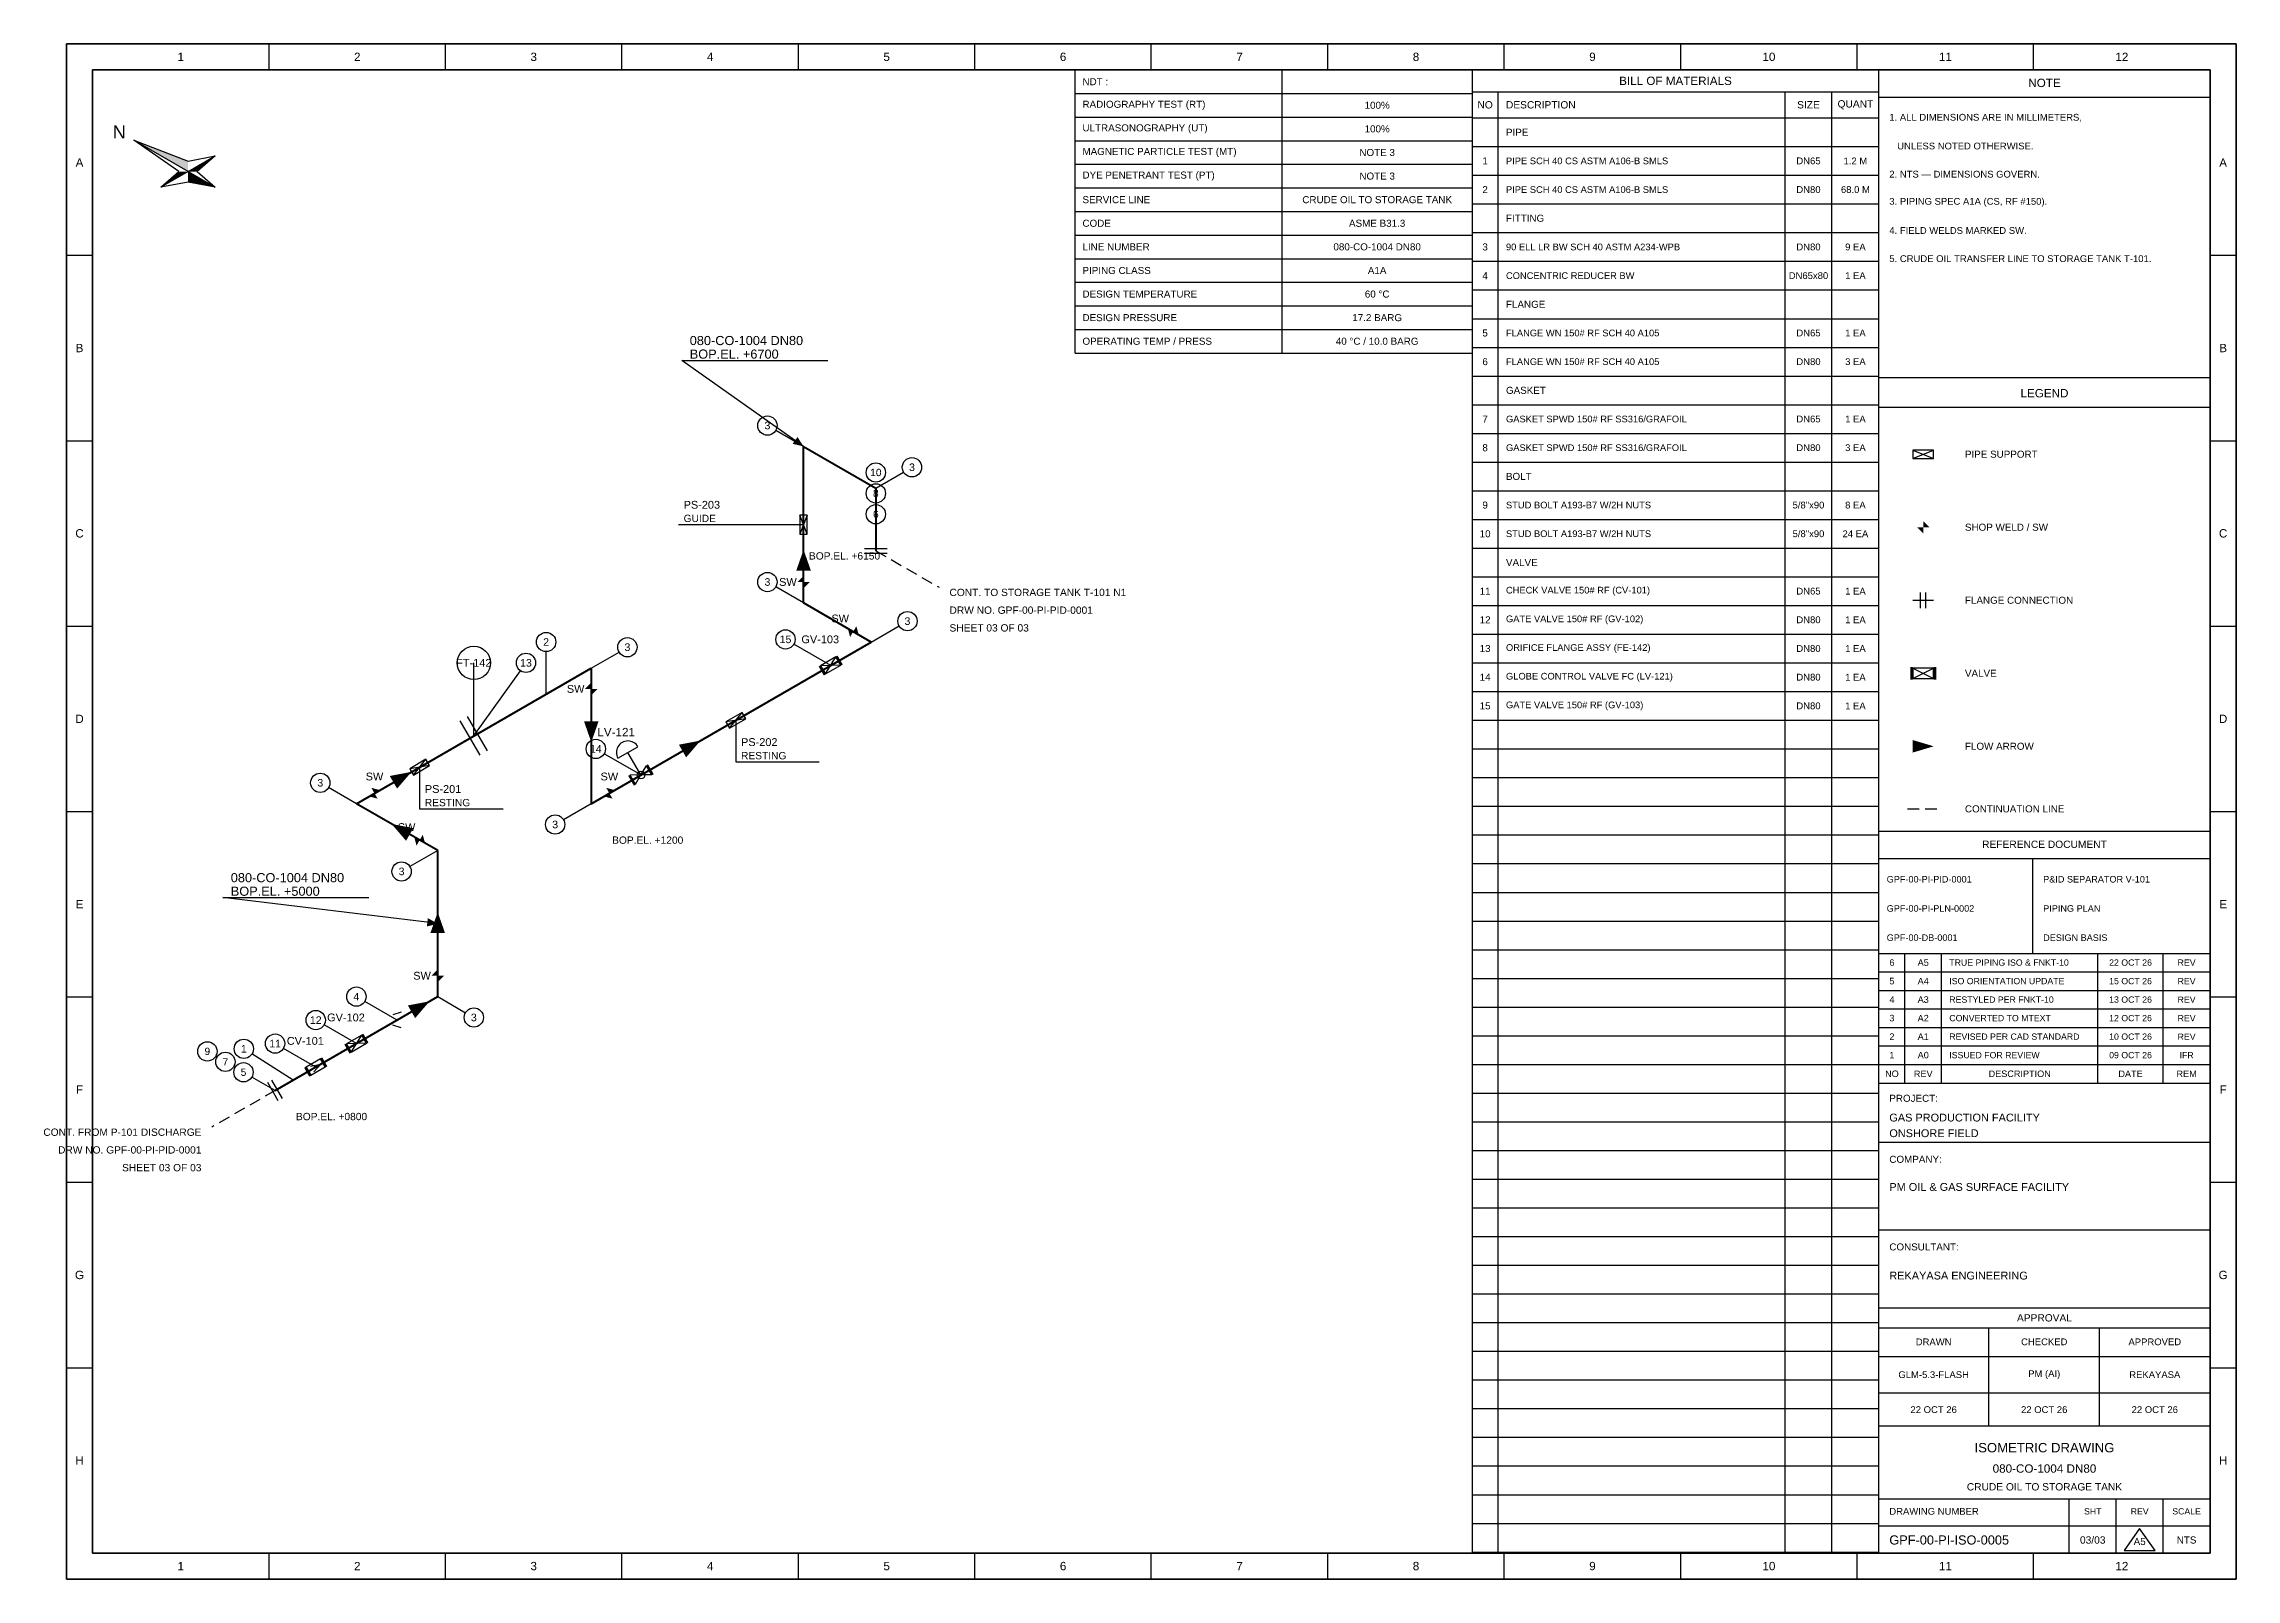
# Model space of a CAD drawing. Header units: millimetres. Extents: x 2 to 1418, y 1 to 296.
# Drawn here: x 997.7 to 1418, y 1.3 to 295.7 of the extents above; entities that cross this region are included whole.
import ezdxf

# ---------------------------------------------------------------- set-up
doc = ezdxf.new("R2010")
doc.units = ezdxf.units.MM
for name, color, linetype, lineweight in [('REF-FRAME', 7, 'Continuous', 35), ('REF-PROC', 7, 'Continuous', 50), ('REF-SYM', 7, 'Continuous', 25), ('REF-TEXT', 7, 'Continuous', 18), ('REF-TITLE', 7, 'Continuous', 25)]:
    doc.layers.add(name, color=color, linetype=linetype, lineweight=lineweight)
doc.styles.add('ARIAL', font='arial.ttf')

msp = doc.modelspace()

# ---------------------------------------------------------------- linework, layer by layer
at = {"layer": 'REF-FRAME'}
for p, q in [((1002, 295.7), (1002, 1.3)), ((1418, 295.7), (1002, 295.7)), ((1418, 1.3), (1418, 295.7)), ((1007, 290.7), (1007, 6.3)), ((1413, 290.7), (1007, 290.7)), ((1413, 6.3), (1413, 290.7)), ((1007, 6.3), (1413, 6.3)), ((1002, 1.3), (1418, 1.3))]:
    msp.add_line(p, q, dxfattribs=at)
at = {"layer": 'REF-PROC'}
for p, q in [((1143.325, 188.5), (1143.325, 218.5)), ((1143.325, 218.5), (1157.181, 210.5)), ((1157.181, 210.5), (1157.181, 198.5)), ((1156.315, 181), (1143.325, 188.5)), ((1102.622, 150), (1156.315, 181)), ((1057.588, 150), (1102.622, 176)), ((1102.622, 176), (1102.622, 150)), ((1073.177, 141), (1057.588, 150)), ((1073.177, 113), (1073.177, 141)), ((1042, 95), (1073.177, 113))]:
    msp.add_line(p, q, dxfattribs=at)
at = {"layer": 'REF-SYM'}
for p, q in [((1120, 235), (1148, 235)), ((1143.325, 218.5), (1120, 235)), ((1143.325, 218.5), (1137.999, 221.575)), ((1157.181, 210.5), (1162.507, 213.575)), ((1135.325, 203.5), (1119.325, 203.5)), ((1143.325, 203.5), (1135.325, 203.5)), ((1142.625, 205.3), (1142.625, 201.7)), ((1144.025, 201.7), (1142.625, 205.3)), ((1144.025, 205.3), (1142.625, 201.7)), ((1144.025, 205.3), (1142.625, 205.3)), ((1144.025, 201.7), (1144.025, 205.3)), ((1157.181, 198.5), (1157.181, 203.65)), ((1142.625, 201.7), (1144.025, 201.7)), ((1154.981, 198.95), (1159.381, 198.95)), ((1154.981, 198.05), (1159.381, 198.05)), ((1157.181, 198.5), (1159.087, 197.4)), ((1160.126, 196.8), (1162.031, 195.7)), ((1163.07, 195.1), (1164.976, 194)), ((1166.015, 193.4), (1167.92, 192.3)), ((1143.325, 188.5), (1137.999, 191.575)), ((1168.959, 191.7), (1169.306, 191.5)), ((1156.315, 181), (1161.641, 184.075)), ((1080.105, 163), (1080.105, 177)), ((1093.962, 171), (1093.962, 179.15)), ((1102.622, 176), (1107.948, 179.075)), ((1148.521, 176.5), (1141.463, 180.575)), ((1149.543, 178.129), (1146.599, 176.429)), ((1150.443, 176.571), (1146.599, 176.429)), ((1147.499, 174.871), (1149.543, 178.129)), ((1147.499, 174.871), (1150.443, 176.571)), ((1150.443, 176.571), (1149.543, 178.129)), ((1080.105, 163), (1089.03, 175.495)), ((1146.599, 176.429), (1147.499, 174.871)), ((1081.312, 159.309), (1077.512, 165.891)), ((1082.698, 160.109), (1078.898, 166.691)), ((1131.543, 167.506), (1128.426, 165.706)), ((1132.243, 166.294), (1128.426, 165.706)), ((1128.426, 165.706), (1129.126, 164.494)), ((1129.126, 164.494), (1131.543, 167.506)), ((1129.126, 164.494), (1132.243, 166.294)), ((1130.335, 166), (1130.335, 158)), ((1132.243, 166.294), (1131.543, 167.506)), ((1107.743, 158.73), (1111.553, 160.93)), ((1112.148, 155.5), (1109.648, 159.83)), ((1070.922, 158.506), (1067.804, 156.706)), ((1071.622, 157.294), (1067.804, 156.706)), ((1067.804, 156.706), (1068.504, 155.494)), ((1068.504, 155.494), (1070.922, 158.506)), ((1068.504, 155.494), (1071.622, 157.294)), ((1069.713, 157), (1069.713, 149)), ((1071.622, 157.294), (1070.922, 158.506)), ((1112.148, 155.5), (1105.09, 159.575)), ((1112.148, 155.5), (1113.207, 157.266)), ((1114.207, 155.534), (1112.148, 155.5)), ((1114.207, 155.534), (1113.207, 157.266)), ((1130.335, 158), (1146.335, 158)), ((1057.588, 150), (1052.262, 153.075)), ((1112.148, 155.5), (1110.089, 155.466)), ((1111.089, 153.734), (1110.089, 155.466)), ((1111.089, 153.734), (1112.148, 155.5)), ((1069.713, 149), (1085.713, 149)), ((1102.622, 150), (1097.296, 146.925)), ((1073.177, 141), (1067.851, 137.925)), ((1032, 132), (1060, 132)), ((1073.177, 127), (1032, 132)), ((1065.383, 108.5), (1059.191, 112.075)), ((1066.183, 110), (1064.583, 109.5)), ((1073.177, 113), (1078.503, 109.925)), ((1057.588, 104), (1051.396, 107.575)), ((1058.611, 105.629), (1055.666, 103.929)), ((1056.566, 102.371), (1058.611, 105.629)), ((1059.511, 104.071), (1058.611, 105.629)), ((1066.183, 107), (1064.583, 107.5)), ((1045.464, 97), (1037.562, 102.009)), ((1049.794, 99.5), (1043.602, 103.075)), ((1050.73, 101.079), (1047.959, 99.479)), ((1051.63, 99.521), (1050.73, 101.079)), ((1059.511, 104.071), (1055.666, 103.929)), ((1055.666, 103.929), (1056.566, 102.371)), ((1056.566, 102.371), (1059.511, 104.071)), ((1042, 95), (1037.54, 97.575)), ((1043.39, 93.493), (1041.39, 96.957)), ((1047.959, 99.479), (1048.859, 97.921)), ((1048.786, 99.646), (1050.764, 100.06)), ((1048.859, 97.921), (1051.63, 99.521)), ((1049.416, 98.554), (1050.764, 100.06)), ((1039.056, 93.3), (1037.15, 92.2)), ((1042, 95), (1040.095, 93.9)), ((1042.61, 93.043), (1040.61, 96.507)), ((1033.167, 89.9), (1031.261, 88.8)), ((1036.111, 91.6), (1034.206, 90.5)), ((1030.222, 88.2), (1029.876, 88))]:
    msp.add_line(p, q, dxfattribs=at)
for centre, radius in [((1136.397, 222.5), 1.85), ((1157.181, 213.5), 1.85), ((1164.11, 214.5), 1.85), ((1157.181, 209.5), 1.85), ((1157.181, 205.5), 1.85), ((1136.397, 192.5), 1.85), ((1163.244, 185), 1.85), ((1093.962, 181), 1.85), ((1109.55, 180), 1.85), ((1139.861, 181.5), 1.85), ((1080.105, 177), 3.2), ((1090.105, 177), 1.85), ((1103.488, 160.5), 1.85), ((1050.66, 154), 1.85), ((1112.148, 155.5), 0.75), ((1095.694, 146), 1.85), ((1066.249, 137), 1.85), ((1057.588, 113), 1.85), ((1049.794, 108.5), 1.85), ((1080.105, 109), 1.85), ((1042, 104), 1.85), ((1029.01, 102.5), 1.85), ((1032.474, 100.5), 1.85), ((1036, 103), 1.85), ((1035.938, 98.5), 1.85)]:
    msp.add_circle(centre, radius, dxfattribs=at)
msp.add_arc((1109.648, 159.83), 2.2, 30, 210, dxfattribs=at)
for points in [[(1025.3, 271.2), (1014.908, 277.2), (1025.3, 273.2)], [(1025.3, 271.2), (1030.496, 274.2), (1027.032, 271.2)], [(1025.3, 271.2), (1020.104, 268.2), (1023.568, 271.2)], [(1025.3, 271.2), (1030.496, 268.2), (1025.3, 269.2)], [(1143.325, 218.5), (1141.23, 219.002), (1142.154, 220.308)], [(1358, 204.2), (1359.2, 203), (1358, 201.8), (1356.8, 203)], [(1143.325, 198.7), (1141.925, 194.7), (1144.725, 194.7)], [(1143.325, 193.7), (1142.125, 192.5), (1143.325, 191.3), (1144.525, 192.5)], [(1151.812, 183.6), (1152.251, 181.961), (1153.89, 182.4), (1153.451, 184.039)], [(1150.493, 176.484), (1150.84, 176.684), (1149.493, 178.216), (1149.84, 178.416)], [(1102.622, 170.8), (1103.822, 172), (1102.622, 173.2), (1101.422, 172)], [(1147.202, 174.584), (1147.549, 174.784), (1146.202, 176.316), (1146.549, 176.516)], [(1355.5, 173.8), (1356, 173.8), (1355.5, 176.2), (1356, 176.2)], [(1360, 173.8), (1360.5, 173.8), (1360, 176.2), (1360.5, 176.2)], [(1102.622, 161.8), (1104.022, 165.8), (1101.222, 165.8)], [(1123.58, 162.1), (1119.415, 161.312), (1120.815, 158.888)], [(1360, 161), (1356, 162.2), (1356, 159.8)], [(1068.154, 156.1), (1063.99, 155.312), (1065.39, 152.888)], [(1110.793, 153.447), (1111.139, 153.647), (1109.693, 155.353), (1110.039, 155.553)], [(1114.257, 155.447), (1114.603, 155.647), (1113.157, 157.353), (1113.503, 157.553)], [(1062.092, 152.6), (1060.453, 153.039), (1060.013, 151.4), (1061.653, 150.961)], [(1107.125, 152.6), (1105.486, 153.039), (1105.047, 151.4), (1106.686, 150.961)], [(1064.343, 146.1), (1067.108, 142.888), (1068.508, 145.312)], [(1068.674, 143.6), (1069.113, 141.961), (1070.752, 142.4), (1070.313, 144.039)], [(1073.177, 127), (1071.095, 126.447), (1071.288, 128.035)], [(1073.177, 129.2), (1071.777, 125.2), (1074.577, 125.2)], [(1073.177, 118.2), (1071.977, 117), (1073.177, 115.8), (1074.377, 117)], [(1071.618, 112.1), (1067.454, 111.312), (1068.854, 108.888)], [(1059.561, 103.984), (1059.907, 104.184), (1058.561, 105.716), (1058.907, 105.916)], [(1051.68, 99.434), (1052.026, 99.634), (1050.68, 101.166), (1051.026, 101.366)], [(1056.27, 102.084), (1056.616, 102.284), (1055.27, 103.816), (1055.616, 104.016)], [(1048.562, 97.634), (1048.909, 97.834), (1047.562, 99.366), (1047.909, 99.566)]]:
    msp.add_solid(points, dxfattribs=at)
at = {"layer": 'REF-TITLE'}
for p, q in [((1040.833, 290.7), (1040.833, 295.7)), ((1074.667, 290.7), (1074.667, 295.7)), ((1108.5, 290.7), (1108.5, 295.7)), ((1142.333, 290.7), (1142.333, 295.7)), ((1176.167, 290.7), (1176.167, 295.7)), ((1210, 290.7), (1210, 295.7)), ((1243.833, 290.7), (1243.833, 295.7)), ((1277.667, 290.7), (1277.667, 295.7)), ((1311.5, 290.7), (1311.5, 295.7)), ((1345.333, 290.7), (1345.333, 295.7)), ((1379.167, 290.7), (1379.167, 295.7)), ((1195.4, 236.4), (1195.4, 290.7)), ((1195.4, 290.7), (1271.5, 290.7)), ((1235.1, 236.4), (1235.1, 290.7)), ((1271.5, 290.7), (1271.5, 6.3)), ((1349.5, 290.7), (1271.5, 290.7)), ((1349.5, 6.3), (1349.5, 290.7)), ((1349.5, 290.7), (1413, 290.7)), ((1413, 6.3), (1413, 290.7)), ((1195.4, 286.175), (1271.5, 286.175)), ((1271.5, 286.5), (1349.5, 286.5)), ((1276.5, 6.3), (1276.5, 286.5)), ((1331.5, 6.3), (1331.5, 286.5)), ((1340.5, 6.3), (1340.5, 286.5)), ((1195.4, 281.65), (1271.5, 281.65)), ((1349.5, 285.5), (1413, 285.5)), ((1271.5, 281.5), (1349.5, 281.5)), ((1014.908, 277.2), (1025.3, 273.2)), ((1023.568, 271.2), (1014.908, 277.2)), ((1025.3, 271.2), (1014.908, 277.2)), ((1025.3, 271.2), (1030.496, 274.2)), ((1025.3, 273.2), (1030.496, 274.2)), ((1030.496, 274.2), (1027.032, 271.2)), ((1195.4, 277.125), (1271.5, 277.125)), ((1271.5, 276), (1349.5, 276)), ((1020.104, 268.2), (1023.568, 271.2)), ((1025.3, 271.2), (1020.104, 268.2)), ((1025.3, 269.2), (1020.104, 268.2)), ((1025.3, 271.2), (1030.496, 268.2)), ((1030.496, 268.2), (1025.3, 269.2)), ((1027.032, 271.2), (1030.496, 268.2)), ((1195.4, 272.6), (1271.5, 272.6)), ((1271.5, 270.5), (1349.5, 270.5)), ((1195.4, 268.075), (1271.5, 268.075)), ((1271.5, 265), (1349.5, 265)), ((1195.4, 263.55), (1271.5, 263.55)), ((1195.4, 259.025), (1271.5, 259.025)), ((1271.5, 259.5), (1349.5, 259.5)), ((1002, 255.15), (1007, 255.15)), ((1195.4, 254.5), (1271.5, 254.5)), ((1271.5, 254), (1349.5, 254)), ((1413, 255.15), (1418, 255.15)), ((1195.4, 249.975), (1271.5, 249.975)), ((1271.5, 248.5), (1349.5, 248.5)), ((1195.4, 245.45), (1271.5, 245.45)), ((1195.4, 240.925), (1271.5, 240.925)), ((1271.5, 243), (1349.5, 243)), ((1195.4, 236.4), (1271.5, 236.4)), ((1271.5, 237.5), (1349.5, 237.5)), ((1271.5, 232), (1349.5, 232)), ((1349.5, 231.7), (1413, 231.7)), ((1271.5, 226.5), (1349.5, 226.5)), ((1349.5, 226), (1413, 226)), ((1002, 219.6), (1007, 219.6)), ((1271.5, 221), (1349.5, 221)), ((1413, 219.6), (1418, 219.6)), ((1271.5, 215.5), (1349.5, 215.5)), ((1356, 216.2), (1360, 217.8)), ((1356, 217.8), (1356, 216.2)), ((1356, 217.8), (1360, 216.2)), ((1360, 217.8), (1356, 217.8)), ((1356, 216.2), (1360, 216.2)), ((1360, 216.2), (1360, 217.8)), ((1271.5, 210), (1349.5, 210)), ((1271.5, 204.5), (1349.5, 204.5)), ((1271.5, 199), (1349.5, 199)), ((1271.5, 193.5), (1349.5, 193.5)), ((1357.5, 187.5), (1357.5, 190.5)), ((1358.5, 187.5), (1358.5, 190.5)), ((1271.5, 188), (1349.5, 188)), ((1356, 189), (1360, 189)), ((1002, 184.05), (1007, 184.05)), ((1271.5, 182.5), (1349.5, 182.5)), ((1413, 184.05), (1418, 184.05)), ((1271.5, 177), (1349.5, 177)), ((1356, 174), (1360, 176)), ((1356, 176), (1356, 174)), ((1356, 176), (1360, 174)), ((1360, 176), (1356, 176)), ((1356, 174), (1360, 174)), ((1360, 174), (1360, 176)), ((1271.5, 171.5), (1349.5, 171.5)), ((1271.5, 166), (1349.5, 166)), ((1271.5, 160.5), (1349.5, 160.5)), ((1271.5, 155), (1349.5, 155)), ((1002, 148.5), (1007, 148.5)), ((1271.5, 149.5), (1349.5, 149.5)), ((1355, 149), (1357.2, 149)), ((1358.4, 149), (1360.6, 149)), ((1413, 148.5), (1418, 148.5)), ((1271.5, 144), (1349.5, 144)), ((1349.5, 144.7), (1413, 144.7)), ((1349.5, 139.5), (1413, 139.5)), ((1379, 121.3), (1379, 139.5)), ((1271.5, 138.5), (1349.5, 138.5)), ((1271.5, 133), (1349.5, 133)), ((1271.5, 127.5), (1349.5, 127.5)), ((1271.5, 122), (1349.5, 122)), ((1349.5, 121.3), (1413, 121.3)), ((1349.5, 117.75), (1413, 117.75)), ((1354.5, 96.4), (1354.5, 121.3)), ((1361.5, 96.4), (1361.5, 121.3)), ((1391.5, 96.4), (1391.5, 121.3)), ((1404, 96.4), (1404, 121.3)), ((1271.5, 116.5), (1349.5, 116.5)), ((1349.5, 114.2), (1413, 114.2)), ((1002, 112.95), (1007, 112.95)), ((1271.5, 111), (1349.5, 111)), ((1349.5, 110.65), (1413, 110.65)), ((1413, 112.95), (1418, 112.95)), ((1271.5, 105.5), (1349.5, 105.5)), ((1349.5, 107.1), (1413, 107.1)), ((1349.5, 103.55), (1413, 103.55)), ((1271.5, 100), (1349.5, 100)), ((1349.5, 100), (1413, 100)), ((1271.5, 94.5), (1349.5, 94.5)), ((1349.5, 96.4), (1413, 96.4)), ((1271.5, 89), (1349.5, 89)), ((1349.5, 85.1), (1413, 85.1)), ((1271.5, 83.5), (1349.5, 83.5)), ((1002, 77.4), (1007, 77.4)), ((1271.5, 78), (1349.5, 78)), ((1413, 77.4), (1418, 77.4)), ((1271.5, 72.5), (1349.5, 72.5)), ((1349.5, 68.3), (1413, 68.3)), ((1271.5, 67), (1349.5, 67)), ((1271.5, 61.5), (1349.5, 61.5)), ((1271.5, 56), (1349.5, 56)), ((1271.5, 50.5), (1349.5, 50.5)), ((1349.5, 53.3), (1413, 53.3)), ((1349.5, 49.5), (1413, 49.5)), ((1370.6, 30.7), (1370.6, 49.5)), ((1391.8, 30.7), (1391.8, 49.5)), ((1271.5, 45), (1349.5, 45)), ((1349.5, 44), (1413, 44)), ((1002, 41.85), (1007, 41.85)), ((1271.5, 39.5), (1349.5, 39.5)), ((1413, 41.85), (1418, 41.85)), ((1271.5, 34), (1349.5, 34)), ((1349.5, 37), (1413, 37)), ((1349.5, 30.7), (1413, 30.7)), ((1271.5, 28.5), (1349.5, 28.5)), ((1271.5, 23), (1349.5, 23)), ((1271.5, 17.5), (1349.5, 17.5)), ((1349.5, 16.7), (1413, 16.7)), ((1386, 6.3), (1386, 16.7)), ((1395, 6.3), (1395, 16.7)), ((1404, 6.3), (1404, 16.7)), ((1271.5, 12), (1349.5, 12)), ((1349.5, 11.5), (1413, 11.5)), ((1399.5, 11), (1396.5, 6.8)), ((1402.5, 6.8), (1399.5, 11)), ((1040.833, 1.3), (1040.833, 6.3)), ((1074.667, 1.3), (1074.667, 6.3)), ((1108.5, 1.3), (1108.5, 6.3)), ((1142.333, 1.3), (1142.333, 6.3)), ((1176.167, 1.3), (1176.167, 6.3)), ((1210, 1.3), (1210, 6.3)), ((1243.833, 1.3), (1243.833, 6.3)), ((1271.5, 6.5), (1349.5, 6.5)), ((1271.5, 6.3), (1349.5, 6.3)), ((1277.667, 1.3), (1277.667, 6.3)), ((1311.5, 1.3), (1311.5, 6.3)), ((1345.333, 1.3), (1345.333, 6.3)), ((1349.5, 6.3), (1413, 6.3)), ((1379.167, 1.3), (1379.167, 6.3)), ((1396.5, 6.8), (1402.5, 6.8))]:
    msp.add_line(p, q, dxfattribs=at)

# ---------------------------------------------------------------- texts
at = {"layer": 'REF-TEXT', "style": 'ARIAL'}
for s, insert, char_height, attachment_point in [('1', (1023.917, 293.2), 1.6, 5), ('2', (1057.75, 293.2), 1.6, 5), ('3', (1091.583, 293.2), 1.6, 5), ('4', (1125.417, 293.2), 1.6, 5), ('5', (1159.25, 293.2), 1.6, 5), ('6', (1193.083, 293.2), 1.6, 5), ('7', (1226.917, 293.2), 1.6, 5), ('8', (1260.75, 293.2), 1.6, 5), ('9', (1294.583, 293.2), 1.6, 5), ('10', (1328.417, 293.2), 1.6, 5), ('11', (1362.25, 293.2), 1.6, 5), ('12', (1396.083, 293.2), 1.6, 5), ('NDT :', (1196.8, 288.438), 1.35, 4), ('BILL OF MATERIALS', (1310.5, 288.6), 1.6, 5), ('NOTE', (1381.25, 288.2), 1.6, 5), ('RADIOGRAPHY TEST (RT)', (1196.8, 283.912), 1.35, 4), ('100%', (1253.3, 283.912), 1.35, 5), ('NO', (1274, 284), 1.4, 5), ('DESCRIPTION', (1278, 284), 1.4, 4), ('SIZE', (1336, 284), 1.4, 5), ('QUANT', (1345, 284), 1.4, 5), ('1. ALL DIMENSIONS ARE IN MILLIMETERS,', (1351.5, 281.5), 1.3, 4), ('N', (1012.136, 278.8), 2.5, 5), ('ULTRASONOGRAPHY (UT)', (1196.8, 279.387), 1.35, 4), ('100%', (1253.3, 279.387), 1.35, 5), ('PIPE', (1278, 278.75), 1.35, 4), ('A', (1004.5, 272.925), 1.6, 5), ('MAGNETIC PARTICLE TEST (MT)', (1196.8, 274.863), 1.35, 4), ('NOTE 3', (1253.3, 274.863), 1.35, 5), ('1', (1274, 273.25), 1.35, 5), ('PIPE SCH 40 CS ASTM A106-B SMLS', (1278, 273.25), 1.28, 4), ('DN65', (1336, 273.25), 1.3, 5), ('1.2 M', (1345, 273.25), 1.3, 5), ('   UNLESS NOTED OTHERWISE.', (1351.5, 276.1), 1.3, 4), ('A', (1415.5, 272.925), 1.6, 5), ('DYE PENETRANT TEST (PT)', (1196.8, 270.337), 1.35, 4), ('NOTE 3', (1253.3, 270.337), 1.35, 5), ('2. NTS — DIMENSIONS GOVERN.', (1351.5, 270.7), 1.3, 4), ('SERVICE LINE', (1196.8, 265.812), 1.35, 4), ('CRUDE OIL TO STORAGE TANK', (1253.3, 265.812), 1.35, 5), ('2', (1274, 267.75), 1.35, 5), ('PIPE SCH 40 CS ASTM A106-B SMLS', (1278, 267.75), 1.28, 4), ('DN80', (1336, 267.75), 1.3, 5), ('68.0 M', (1345, 267.75), 1.3, 5), ('3. PIPING SPEC A1A (CS, RF #150).', (1351.5, 265.3), 1.3, 4), ('CODE', (1196.8, 261.288), 1.35, 4), ('ASME B31.3', (1253.3, 261.288), 1.35, 5), ('FITTING', (1278, 262.25), 1.35, 4), ('LINE NUMBER', (1196.8, 256.762), 1.35, 4), ('080-CO-1004 DN80', (1253.3, 256.762), 1.35, 5), ('3', (1274, 256.75), 1.35, 5), ('90 ELL LR BW SCH 40 ASTM A234-WPB', (1278, 256.75), 1.28, 4), ('DN80', (1336, 256.75), 1.3, 5), ('9 EA', (1345, 256.75), 1.3, 5), ('4. FIELD WELDS MARKED SW.', (1351.5, 259.9), 1.3, 4), ('PIPING CLASS', (1196.8, 252.238), 1.35, 4), ('A1A', (1253.3, 252.238), 1.35, 5), ('5. CRUDE OIL TRANSFER LINE TO STORAGE TANK T-101.', (1351.5, 254.5), 1.3, 4), ('DESIGN TEMPERATURE', (1196.8, 247.713), 1.35, 4), ('60 °C', (1253.3, 247.713), 1.35, 5), ('4', (1274, 251.25), 1.35, 5), ('CONCENTRIC REDUCER BW', (1278, 251.25), 1.28, 4), ('DN65x80', (1336, 251.25), 1.3, 5), ('1 EA', (1345, 251.25), 1.3, 5), ('DESIGN PRESSURE', (1196.8, 243.188), 1.35, 4), ('17.2 BARG', (1253.3, 243.188), 1.35, 5), ('FLANGE', (1278, 245.75), 1.35, 4), ('080-CO-1004 DN80', (1121.5, 238.8), 1.75, 4), ('5', (1274, 240.25), 1.35, 5), ('FLANGE WN 150# RF SCH 40 A105', (1278, 240.25), 1.28, 4), ('DN65', (1336, 240.25), 1.3, 5), ('1 EA', (1345, 240.25), 1.3, 5), ('B', (1004.5, 237.375), 1.6, 5), ('BOP.EL. +6700', (1121.5, 236.2), 1.75, 4), ('OPERATING TEMP / PRESS', (1196.8, 238.663), 1.35, 4), ('40 °C / 10.0 BARG', (1253.3, 238.663), 1.35, 5), ('6', (1274, 234.75), 1.35, 5), ('FLANGE WN 150# RF SCH 40 A105', (1278, 234.75), 1.28, 4), ('DN80', (1336, 234.75), 1.3, 5), ('3 EA', (1345, 234.75), 1.3, 5), ('B', (1415.5, 237.375), 1.6, 5), ('GASKET', (1278, 229.25), 1.35, 4), ('LEGEND', (1381.25, 228.7), 1.6, 5), ('3', (1136.397, 222.5), 1.45, 5), ('7', (1274, 223.75), 1.35, 5), ('GASKET SPWD 150# RF SS316/GRAFOIL', (1278, 223.75), 1.28, 4), ('DN65', (1336, 223.75), 1.3, 5), ('1 EA', (1345, 223.75), 1.3, 5), ('8', (1274, 218.25), 1.35, 5), ('GASKET SPWD 150# RF SS316/GRAFOIL', (1278, 218.25), 1.28, 4), ('DN80', (1336, 218.25), 1.3, 5), ('3 EA', (1345, 218.25), 1.3, 5), ('3', (1164.11, 214.5), 1.45, 5), ('PIPE SUPPORT', (1366, 217), 1.35, 4), ('10', (1157.181, 213.5), 1.4, 5), ('8', (1157.181, 209.5), 1.4, 5), ('BOLT', (1278, 212.75), 1.35, 4), ('PS-203', (1120.325, 207.3), 1.5, 4), ('6', (1157.181, 205.5), 1.4, 5), ('9', (1274, 207.25), 1.35, 5), ('STUD BOLT A193-B7 W/2H NUTS', (1278, 207.25), 1.28, 4), ('5/8"x90', (1336, 207.25), 1.3, 5), ('8 EA', (1345, 207.25), 1.3, 5), ('C', (1004.5, 201.825), 1.6, 5), ('GUIDE', (1120.325, 204.7), 1.4, 4), ('10', (1274, 201.75), 1.35, 5), ('STUD BOLT A193-B7 W/2H NUTS', (1278, 201.75), 1.28, 4), ('5/8"x90', (1336, 201.75), 1.3, 5), ('24 EA', (1345, 201.75), 1.3, 5), ('SHOP WELD / SW', (1366, 203), 1.35, 4), ('C', (1415.5, 201.825), 1.6, 5), ('BOP.EL. +6150', (1151.181, 197.5), 1.4, 5), ('VALVE', (1278, 196.25), 1.35, 4), ('3', (1136.397, 192.5), 1.45, 5), ('SW', (1140.325, 192.5), 1.5, 5), ('CONT. TO STORAGE TANK T-101 N1', (1171.306, 190.5), 1.4, 4), ('11', (1274, 190.75), 1.35, 5), ('CHECK VALVE 150# RF (CV-101)', (1278, 190.75), 1.28, 4), ('DN65', (1336, 190.75), 1.3, 5), ('1 EA', (1345, 190.75), 1.3, 5), ('FLANGE CONNECTION', (1366, 189), 1.35, 4), ('SW', (1150.351, 185.5), 1.5, 5), ('3', (1163.244, 185), 1.45, 5), ('DRW NO. GPF-00-PI-PID-0001', (1171.306, 187.1), 1.4, 4), ('12', (1274, 185.25), 1.35, 5), ('GATE VALVE 150# RF (GV-102)', (1278, 185.25), 1.28, 4), ('DN80', (1336, 185.25), 1.3, 5), ('1 EA', (1345, 185.25), 1.3, 5), ('2', (1093.962, 181), 1.45, 5), ('3', (1109.55, 180), 1.45, 5), ('15', (1139.861, 181.5), 1.45, 5), ('GV-103', (1146.521, 181.5), 1.5, 5), ('SHEET 03 OF 03', (1171.306, 183.7), 1.4, 4), ('FT-142', (1080.105, 177), 1.5, 5), ('13', (1090.105, 177), 1.45, 5), ('13', (1274, 179.75), 1.35, 5), ('ORIFICE FLANGE ASSY (FE-142)', (1278, 179.75), 1.28, 4), ('DN80', (1336, 179.75), 1.3, 5), ('1 EA', (1345, 179.75), 1.3, 5), ('SW', (1099.622, 172), 1.5, 5), ('14', (1274, 174.25), 1.35, 5), ('GLOBE CONTROL VALVE FC (LV-121)', (1278, 174.25), 1.28, 4), ('DN80', (1336, 174.25), 1.3, 5), ('1 EA', (1345, 174.25), 1.3, 5), ('VALVE', (1366, 175), 1.35, 4), ('15', (1274, 168.75), 1.35, 5), ('GATE VALVE 150# RF (GV-103)', (1278, 168.75), 1.28, 4), ('DN80', (1336, 168.75), 1.3, 5), ('1 EA', (1345, 168.75), 1.3, 5), ('D', (1004.5, 166.275), 1.6, 5), ('LV-121', (1107.398, 163.727), 1.6, 5), ('D', (1415.5, 166.275), 1.6, 5), ('14', (1103.488, 160.5), 1.45, 5), ('RESTING', (1131.335, 159.2), 1.4, 4), ('PS-202', (1131.335, 161.8), 1.5, 4), ('FLOW ARROW', (1366, 161), 1.35, 4), ('SW', (1061.053, 155.2), 1.5, 5), ('SW', (1106.086, 155.2), 1.5, 5), ('3', (1050.66, 154), 1.45, 5), ('PS-201', (1070.713, 152.8), 1.5, 4), ('RESTING', (1070.713, 150.2), 1.4, 4), ('CONTINUATION LINE', (1366, 149), 1.35, 4), ('SW', (1067.213, 145.5), 1.5, 5), ('3', (1095.694, 146), 1.45, 5), ('BOP.EL. +1200', (1106.622, 143), 1.4, 4), ('REFERENCE DOCUMENT', (1381.25, 142.2), 1.4, 5), ('080-CO-1004 DN80', (1033.5, 135.8), 1.75, 4), ('3', (1066.249, 137), 1.45, 5), ('GPF-00-PI-PID-0001', (1351, 135.5), 1.25, 4), ('P&ID SEPARATOR V-101', (1381, 135.5), 1.25, 4), ('E', (1004.5, 130.725), 1.6, 5), ('BOP.EL. +5000', (1033.5, 133.2), 1.75, 4), ('GPF-00-PI-PLN-0002', (1351, 129.9), 1.25, 4), ('PIPING PLAN', (1381, 129.9), 1.25, 4), ('E', (1415.5, 130.725), 1.6, 5), ('GPF-00-DB-0001', (1351, 124.3), 1.25, 4), ('DESIGN BASIS', (1381, 124.3), 1.25, 4), ('SW', (1070.177, 117), 1.5, 5), ('6', (1352, 119.525), 1.25, 5), ('A5', (1358, 119.525), 1.25, 5), ('TRUE PIPING ISO & FNKT-10', (1363, 119.525), 1.2, 4), ('22 OCT 26', (1397.75, 119.525), 1.2, 5), ('REV', (1408.5, 119.525), 1.2, 5), ('4', (1057.588, 113), 1.45, 5), ('5', (1352, 115.975), 1.25, 5), ('A4', (1358, 115.975), 1.25, 5), ('ISO ORIENTATION UPDATE', (1363, 115.975), 1.2, 4), ('15 OCT 26', (1397.75, 115.975), 1.2, 5), ('REV', (1408.5, 115.975), 1.2, 5), ('GV-102', (1055.588, 109), 1.5, 5), ('3', (1080.105, 109), 1.45, 5), ('4', (1352, 112.425), 1.25, 5), ('3', (1352, 108.875), 1.25, 5), ('A3', (1358, 112.425), 1.25, 5), ('A2', (1358, 108.875), 1.25, 5), ('CONVERTED TO MTEXT', (1363, 108.875), 1.2, 4), ('RESTYLED PER FNKT-10', (1363, 112.425), 1.2, 4), ('13 OCT 26', (1397.75, 112.425), 1.2, 5), ('12 OCT 26', (1397.75, 108.875), 1.2, 5), ('REV', (1408.5, 112.425), 1.2, 5), ('REV', (1408.5, 108.875), 1.2, 5), ('CV-101', (1047.794, 104.5), 1.5, 5), ('12', (1049.794, 108.5), 1.45, 5), ('2', (1352, 105.325), 1.25, 5), ('A1', (1358, 105.325), 1.25, 5), ('REVISED PER CAD STANDARD', (1363, 105.325), 1.2, 4), ('10 OCT 26', (1397.75, 105.325), 1.2, 5), ('REV', (1408.5, 105.325), 1.2, 5), ('9', (1029.01, 102.5), 1.4, 5), ('7', (1032.474, 100.5), 1.4, 5), ('1', (1036, 103), 1.45, 5), ('11', (1042, 104), 1.45, 5), ('1', (1352, 101.775), 1.25, 5), ('A0', (1358, 101.775), 1.25, 5), ('ISSUED FOR REVIEW', (1363, 101.775), 1.2, 4), ('09 OCT 26', (1397.75, 101.775), 1.2, 5), ('IFR', (1408.5, 101.775), 1.2, 5), ('5', (1035.938, 98.5), 1.4, 5), ('NO', (1352, 98.2), 1.25, 5), ('REV', (1358, 98.2), 1.25, 5), ('DESCRIPTION', (1376.5, 98.2), 1.25, 5), ('DATE', (1397.75, 98.2), 1.25, 5), ('REM', (1408.5, 98.2), 1.25, 5), ('F', (1004.5, 95.175), 1.6, 5), ('PROJECT:', (1351.5, 93.5), 1.35, 4), ('F', (1415.5, 95.175), 1.6, 5), ('BOP.EL. +0800', (1046, 90), 1.4, 4), ('GAS PRODUCTION FACILITY', (1351.5, 89.8), 1.5, 4), ('CONT. FROM P-101 DISCHARGE', (1027.876, 87), 1.4, 6), ('DRW NO. GPF-00-PI-PID-0001', (1027.876, 83.6), 1.4, 6), ('ONSHORE FIELD', (1351.5, 86.8), 1.5, 4), ('SHEET 03 OF 03', (1027.876, 80.2), 1.4, 6), ('COMPANY:', (1351.5, 81.8), 1.35, 4), ('PM OIL & GAS SURFACE FACILITY', (1351.5, 76.5), 1.5, 4), ('CONSULTANT:', (1351.5, 65), 1.35, 4), ('G', (1004.5, 59.625), 1.6, 5), ('REKAYASA ENGINEERING', (1351.5, 59.5), 1.5, 4), ('G', (1415.5, 59.625), 1.6, 5), ('APPROVAL', (1381.25, 51.4), 1.4, 5), ('DRAWN', (1360, 46.8), 1.3, 5), ('CHECKED', (1381.2, 46.8), 1.3, 5), ('APPROVED', (1402.4, 46.8), 1.3, 5), ('GLM-5.3-FLASH', (1360, 40.5), 1.3, 5), ('PM (AI)', (1381.2, 40.5), 1.3, 5), ('REKAYASA', (1402.4, 40.5), 1.3, 5), ('22 OCT 26', (1360, 33.8), 1.3, 5), ('22 OCT 26', (1381.2, 33.8), 1.3, 5), ('22 OCT 26', (1402.4, 33.8), 1.3, 5), ('ISOMETRIC DRAWING', (1381.25, 26.5), 1.8, 5), ('H', (1004.5, 24.075), 1.6, 5), ('080-CO-1004 DN80', (1381.25, 22.5), 1.6, 5), ('H', (1415.5, 24.075), 1.6, 5), ('CRUDE OIL TO STORAGE TANK', (1381.25, 19), 1.4, 5), ('DRAWING NUMBER', (1351.5, 14.3), 1.3, 4), ('SHT', (1390.5, 14.3), 1.2, 5), ('REV', (1399.5, 14.3), 1.2, 5), ('SCALE', (1408.5, 14.3), 1.2, 5), ('GPF-00-PI-ISO-0005', (1351.5, 8.8), 1.75, 4), ('03/03', (1390.5, 8.8), 1.4, 5), ('A5', (1399.5, 8.5), 1.35, 5), ('NTS', (1408.5, 8.8), 1.35, 5), ('1', (1023.917, 3.8), 1.6, 5), ('2', (1057.75, 3.8), 1.6, 5), ('3', (1091.583, 3.8), 1.6, 5), ('4', (1125.417, 3.8), 1.6, 5), ('5', (1159.25, 3.8), 1.6, 5), ('6', (1193.083, 3.8), 1.6, 5), ('7', (1226.917, 3.8), 1.6, 5), ('8', (1260.75, 3.8), 1.6, 5), ('9', (1294.583, 3.8), 1.6, 5), ('10', (1328.417, 3.8), 1.6, 5), ('11', (1362.25, 3.8), 1.6, 5), ('12', (1396.083, 3.8), 1.6, 5)]:
    msp.add_mtext(s, dxfattribs=dict(at, insert=insert, char_height=char_height, attachment_point=attachment_point))

doc.saveas('drawing.dxf')
